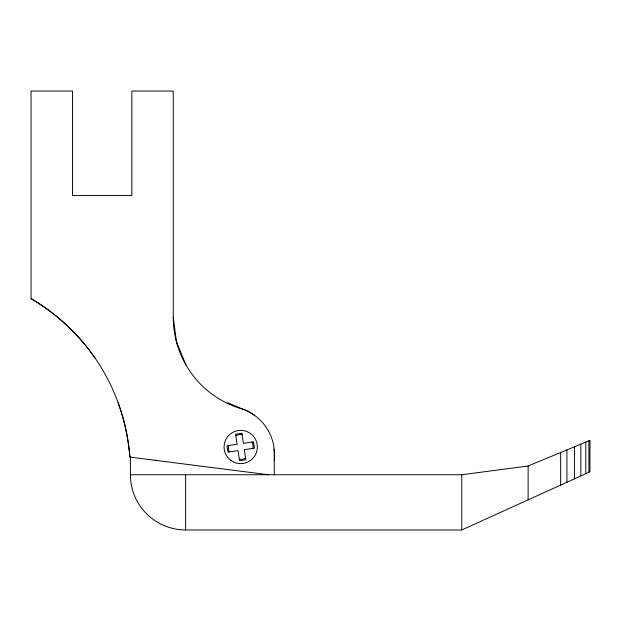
<?xml version="1.0" encoding="UTF-8"?>
<svg xmlns="http://www.w3.org/2000/svg" width="621" height="621" viewBox="0 0 621 621"><rect width="100%" height="100%" fill="white"/><g stroke="black" fill="none" stroke-linecap="round" stroke-linejoin="round"><path stroke-width="0.93" d="M274.265 460.332L274.591 455.03L273.512 444.473A48.671 48.671 0 0 0 243.828 409.425A95.199 95.199 0 0 1 173.267 317.471L173.267 91.039L131.838 91.039L131.838 195.553L72.471 195.553L72.471 91.039L31.05 91.039L31.05 298.631A200.599 200.599 0 0 1 129.874 457.087L268.466 474.739M130.394 474.739A55.23 55.23 0 0 0 185.625 529.961L461.768 529.961L589.95 471.797L589.95 440.39L528.122 465.998L461.768 474.739L130.394 474.739L130.394 456.567M235.763 435.585L238.875 434.692L242.12 434.638M245.668 458.383L242.555 459.276L239.31 459.33M155.328 460.332L157.26 460.332M227.659 402.726L248.648 411.645L254.579 415.418M31.05 298.631C56.402 313.621 78.393 334.075 95.192 358.27M186.021 365.07L176.504 342.109L173.267 317.471M118.029 402.726C124.557 420.169 128.244 438.566 129.874 457.087M252.11 442.028L253.003 445.148L253.058 448.393M229.32 451.941L228.427 448.82L228.365 445.575M588.894 440.825L588.894 472.278M585.789 442.113L585.789 473.691M580.852 444.155L580.852 475.927M574.417 446.825L574.417 478.845M566.919 449.93L566.919 482.245M560.67 452.515L560.67 485.086M528.122 465.998L528.122 499.858M461.768 474.739L461.768 529.961M274.265 449.247L274.265 474.739M185.625 474.739L185.625 529.961M241.872 433.272L235.592 434.211L237.106 444.31L226.999 445.824L227.938 452.104L238.045 450.598L239.551 460.697L245.838 459.757L244.325 449.658L254.431 448.145L253.492 441.865L243.385 443.371L241.872 433.272M230.818 460.363A16.635 16.635 0 0 0 257.249 448.867A16.635 16.635 0 0 0 234.078 431.727A16.635 16.635 0 0 0 230.818 460.363"/></g></svg>
